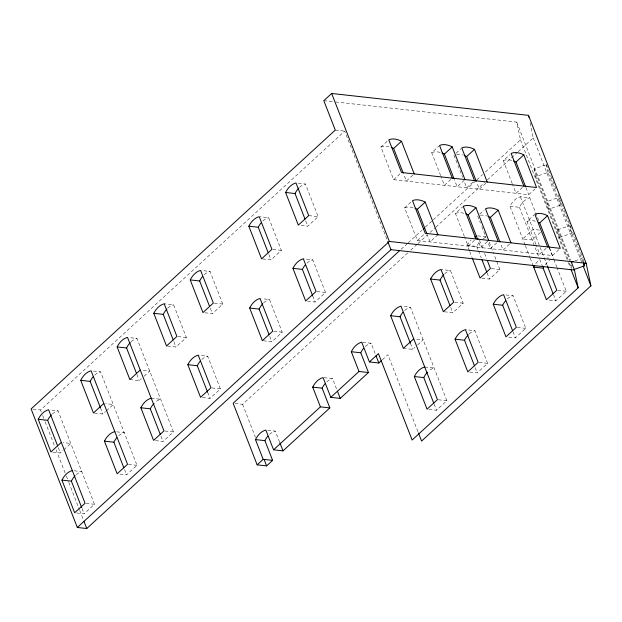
<?xml version="1.0" encoding="UTF-8"?>
<svg xmlns="http://www.w3.org/2000/svg" width="622" height="622" viewBox="0 0 622 622"><rect width="100%" height="100%" fill="white"/><g stroke="black" fill="none" stroke-linecap="round" stroke-linejoin="round"><path stroke-width="0.47" stroke-dasharray="3.11 2.33" d="M32.989 409.144L40.539 409.984L344.728 131.125L387.063 239.719M535.138 188.816L528.716 194.702L393.672 179.688L380.944 147.041L388.789 139.849M52.831 452.132L60.388 452.971L63.156 450.429M63.848 449.799L70.776 443.447L63.226 442.607M94.389 413.07L102.887 414.011L105.654 411.476M106.346 410.839L113.274 404.487L105.717 403.647M129.866 379.568L139.312 380.617L141.388 378.712M144.156 376.178L149.7 371.093L142.143 370.253M167.466 346.073L175.972 347.014L186.359 337.489L173.631 304.842L164.185 303.793M204.84 312.78L212.39 313.62L222.785 304.096L210.057 271.449L202.5 270.609M262.5 258.946L270.998 259.895L281.393 250.371L268.665 217.723L260.167 216.775M301.165 225.444L307.773 226.183L318.169 216.65L305.441 184.011L296.943 183.062M393.672 179.688L401.517 172.496M440.656 175.622L431.707 152.685L438.844 146.147M412.783 175.21L406.36 181.095L403.608 174.036M456.097 153.199L461.089 148.619M558.851 249.647L552.437 255.533L417.385 240.52L404.658 207.872L411.08 201.987M76.553 512.963L84.102 513.803L94.497 504.279L58.048 410.8L50.499 409.96M119.992 474.112L126.6 474.843L136.995 465.318L100.546 371.839L92.989 371M155.469 440.617L163.026 441.457L173.414 431.925L136.972 338.446L129.415 337.606M202.453 397.544L210.011 398.383L220.398 388.859L207.67 356.212L198.231 355.162M263.331 340.763L271.83 341.711L282.225 332.179L269.497 299.532L261.94 298.692M307.556 301.188L315.113 302.035L325.5 292.503L312.773 259.856L303.334 258.806M450.857 179.447L444.435 185.333L440.998 176.508M464.261 180.201L457.131 186.74L454.379 179.68M473.101 181.919L466.687 187.805L463.934 180.745M401.12 249.274L407.55 243.381M408.265 242.728L421.848 230.272M425.417 226.999L432.562 220.445M433.277 219.791L476.164 180.481M476.88 179.82L482.602 174.58M485.455 171.96L520.482 139.849L516.75 122.114L334.426 101.845M512.24 183.583L503.299 160.639L509.713 154.754M417.385 240.52L424.523 233.981M235.038 403.468L242.596 404.308L407.946 252.726M410.808 250.098L417.253 244.189M417.968 243.536L427.275 235.007M430.136 232.379L435.143 227.784M435.859 227.131L484.538 182.51M487.399 179.882L517.465 152.32M518.18 151.667L533.217 137.89L529.858 121.928M485.798 183.327L479.375 189.212L476.623 182.153M464.37 236.461L455.428 213.517L462.558 206.978M437.927 234.735L430.082 241.927L427.33 234.867M479.811 214.03L484.095 210.104M522.441 187.401L516.027 193.286L512.582 184.47M474.578 240.279L468.156 246.164L464.712 237.34M487.267 241.686L480.845 247.572L478.093 240.512M496.822 242.751L490.4 248.637L487.306 240.698M535.954 244.415L527.013 221.479L534.142 214.94M382.328 359.796L387.903 354.688L418.077 432.08M509.511 244.166L503.089 250.044L500.337 242.992M403.344 348.343L412.783 349.393L414.866 347.488M417.634 344.946L423.178 339.869L415.62 339.029M444.279 311.785L452.777 312.726L463.172 303.202L450.445 270.554L440.998 269.505M481.941 278.236L489.491 279.076L499.886 269.551L494.031 254.546M540.464 232.348L532.152 239.968L522.705 238.918L533.101 229.394L541.599 230.334M546.163 248.24L539.74 254.126L536.304 245.301M428.947 409.385L436.504 410.225L446.891 400.7L410.45 307.221L401.952 306.273M469.672 372.049L477.229 372.889L487.617 363.365L474.889 330.717L465.45 329.668M508.788 337.163L515.405 337.894L525.792 328.369L513.064 295.722L505.507 294.882M549.257 300.061L555.866 300.799L566.261 291.275L557.149 267.903M545.478 164.947L534.111 168.943L570.561 262.422M557.825 229.775L570.071 225.475M559.458 237.511L571.696 233.211M574.93 260.89L581.928 258.425M323.813 100.663L333.462 101.736M335.281 130.076L344.728 131.125M525.116 245.084L509.978 206.271A21.63 14.633 -83.7 0 1 520.373 196.746L529.812 197.796L539.235 221.945M509.978 206.271L519.424 207.32A21.63 14.633 -83.7 0 1 529.812 197.796M308.722 215.601L318.169 216.65M486.21 236.795L477.712 235.855L479.088 239.377M469.385 250.674L467.324 245.379L476.763 246.429A21.622 14.633 -83.7 0 1 480.495 241.009M546.925 257.889L548.814 258.099M491.388 268.603L499.886 269.551M272.895 249.422L281.393 250.371M557.763 290.326L566.261 291.275M454.674 302.261L463.172 303.202M317.002 291.562L325.5 292.503M517.294 327.429L525.792 328.369M214.287 303.147L222.785 304.096M273.727 331.238L282.225 332.179M362.649 342.302L371.147 343.251L375.696 354.913M479.119 362.424L487.617 363.365M177.861 336.541L186.359 337.489M424.725 367.003L434.164 368.053A21.622 14.633 -83.7 0 0 428.379 371.311M324.046 377.694L332.545 378.642L336.743 389.411M438.393 399.752L446.891 400.7M211.9 387.91L220.398 388.859M151.247 398.228L160.686 399.277A21.622 14.625 -83.7 0 0 154.909 402.535M267.748 430.268L275.305 431.108L279.853 442.778M164.916 430.984L173.414 431.925M116.711 431.831L124.26 432.671A21.622 14.633 -83.7 0 0 118.483 435.929M128.49 464.377L136.995 465.318M74.212 470.792L81.77 471.632A21.622 14.625 -83.7 0 0 75.985 474.889M85.999 503.33L94.497 504.279M546.349 164.643L548.075 169.052M548.417 169.938L550.478 175.233M550.828 176.112L556.674 191.109M558.051 194.639L559.077 197.291L546.839 201.59L548.464 209.326L560.71 205.019L559.264 198.146M559.427 198.169L563.618 208.922M564.232 210.5L571.447 229.005M572.683 232.177L582.798 258.122M583.047 262.328L547.982 172.372L535.736 176.679L568.057 259.568M533.217 137.89L582.106 263.293M516.75 122.114L570.568 260.151M569.433 263.098L571.494 268.393M520.482 139.849L567.964 261.644M568.321 262.546L570.428 267.965M525.963 187.642L528.716 194.702M549.335 247.595L552.437 255.533M549.343 247.89L553.533 258.628M553.875 259.506L556.799 267.001M520.373 196.746L544.087 257.578M544.203 257.866L547.399 266.068M519.424 207.32L539.367 258.464M539.709 259.343L542.796 267.273M553.463 294.618L555.866 300.799M525.326 245.628L529.921 257.415M530.208 258.153L533.015 265.337M489.219 242.191L493.689 253.667M453.951 155.158L462.558 177.216M477.673 215.989L480.425 223.049M481.801 226.579L485.93 237.169M479.43 240.263L483.216 249.966M484.592 253.496L486.653 258.791M512.994 331.72L515.405 337.894M476.763 246.429L478.139 249.958M478.481 250.837L481.234 257.897M487.08 272.895L489.491 279.076M469.727 251.552L472.137 257.726M475.161 367.594L477.229 372.889M450.717 307.431L452.777 312.726M410.38 343.22L412.783 349.393M434.094 404.051L436.504 410.225M305.713 220.888L307.773 226.183M312.703 295.854L315.113 302.035M268.937 254.6L270.998 259.895M269.769 336.416L271.83 341.711M210.329 308.325L212.39 313.62M242.596 404.308L255.463 437.336M207.6 392.21L210.011 398.383M173.903 341.719L175.972 347.014M136.902 374.444L139.312 380.617M160.966 436.162L163.026 441.457M100.476 407.838L102.887 414.011M124.54 469.556L126.6 474.843M58.32 447.677L60.388 452.971M82.042 508.508L84.102 513.803M40.539 409.984L41.246 411.795M42.661 415.418L44.776 420.845M45.126 421.747L54.658 446.184M56.066 449.799L65.948 475.138M66.297 476.048L68.412 481.475M68.77 482.377L79.352 509.527M79.702 510.429L83.589 520.381M582.977 258.977L583.7 262.422M571.097 265.003L572.186 270.158M269.52 434.366A21.622 14.633 -83.7 0 1 275.305 431.108M365.363 346.501A21.622 14.633 -83.7 0 1 371.147 343.251M326.76 381.9A21.622 14.625 -83.6 0 1 332.545 378.642M547.966 172.356A21.622 1.438 70.6 0 1 546.303 164.791M535.806 176.842A21.63 1.438 70.7 0 1 534.119 168.974M559.528 237.674A21.63 1.438 70.7 0 1 557.841 229.813M571.688 233.188A21.622 1.438 70.6 0 1 570.024 226.221M404.658 207.872A21.63 12.595 47.5 0 1 413.809 207.81M380.944 147.041A21.63 12.595 47.5 0 1 388.937 146.652M431.707 152.685A21.63 12.588 47.5 0 1 440.858 152.623M456.618 154.373A21.622 12.595 47.5 0 1 463.102 155.096M503.291 160.639A21.63 12.595 47.5 0 1 512.442 160.577M527.013 221.479A21.63 12.588 47.5 0 1 536.164 221.416M455.428 213.517A21.622 12.588 47.5 0 1 464.572 213.463M480.339 215.204A21.622 12.595 47.5 0 1 486.824 215.927M299.656 187.261A21.63 14.633 -83.7 0 1 305.441 184.011M306.988 263.114A21.622 14.633 -83.7 0 1 312.773 259.856M262.881 220.973A21.622 14.633 -83.7 0 1 268.665 217.723M204.273 274.706A21.622 14.625 -83.6 0 1 210.057 271.449M263.712 302.79A21.622 14.633 -83.7 0 1 269.497 299.532M201.886 359.469A21.622 14.625 -83.7 0 1 207.67 356.212M167.847 308.1A21.63 14.633 -83.6 0 1 173.631 304.842M131.188 341.703A21.622 14.633 -83.7 0 1 136.972 338.446M94.762 375.097A21.622 14.633 -83.7 0 1 100.546 371.839M52.264 414.05A21.622 14.633 -83.7 0 1 58.048 410.8M467.316 245.371A21.622 14.633 -83.7 0 1 471.056 239.96M483.216 238.692A21.622 14.633 -83.7 0 1 486.147 237.2M535.799 263.65A21.622 14.625 -83.6 0 1 539.212 260.058M545.245 264.7A21.622 14.625 -83.6 0 1 549.591 260.424M507.28 298.98A21.622 14.633 -83.7 0 1 513.064 295.722M444.66 273.812A21.622 14.633 -83.7 0 1 450.445 270.554M469.105 333.975A21.622 14.625 -83.6 0 1 474.889 330.717M404.665 310.479A21.622 14.625 -83.6 0 1 410.45 307.221"/><path stroke-width="0.93" d="M418.419 432.966L421.576 441.068L590.9 285.84L586.157 263.308L528.475 115.35L331.658 93.471L323.813 100.663L335.281 130.076L31.1 408.934L77.315 527.479L86.761 528.529L390.943 249.671L574.433 270.072L578.165 287.807L412.129 440.026L378.448 353.646L369.406 361.942L361.709 342.201A21.622 14.633 -83.7 0 0 351.313 351.725L359.011 371.466L368.457 372.516L360.76 352.775A21.622 14.633 -83.7 0 1 363.652 348.297M61.337 442.397L50.942 451.922L38.214 419.275A21.622 14.633 -83.7 0 1 48.609 409.75L85.051 503.229L74.663 512.753L61.936 480.106A21.622 14.633 -83.7 0 1 72.323 470.582M103.835 403.437L93.44 412.961L80.712 380.314A21.63 14.633 -83.7 0 1 91.1 370.79L127.549 464.269L117.161 473.793L104.426 441.146A21.622 14.633 -83.7 0 1 114.821 431.621M140.253 370.043L129.866 379.568L117.138 346.921A21.622 14.633 -83.7 0 1 127.526 337.396L163.975 430.875L153.587 440.407L140.852 407.76A21.622 14.625 -83.6 0 1 151.247 398.236M391.261 147.391A21.63 12.595 47.5 0 1 393.633 148.456L401.478 141.256L414.205 173.903M442.032 153.043A21.63 12.588 47.5 0 1 444.403 154.1L452.248 146.901L464.976 179.548M464.276 155.508A21.622 12.595 47.5 0 1 466.648 156.565L474.493 149.373L487.22 182.021M414.983 208.222A21.63 12.595 47.5 0 1 417.354 209.287L425.199 202.088L437.927 234.735M77.315 527.479L389.349 241.429L586.157 263.308M399.689 250.588L233.149 403.258L257.158 464.844L266.605 465.894L272.615 460.381L264.918 440.64A21.622 14.633 -83.7 0 1 267.81 436.162M423.271 228.966L424.702 227.652M513.616 160.989A21.63 12.595 47.5 0 1 515.988 162.047L523.833 154.862L536.561 187.51L401.517 172.496L388.789 139.849A21.63 12.595 47.5 0 1 401.478 141.248M488.69 240.38L475.962 207.732L468.117 214.924L477.75 239.633M487.99 216.339A21.622 12.595 47.5 0 1 490.361 217.397L498.206 210.205L510.942 242.852M257.174 464.828L263.168 459.331L272.615 460.381M263.168 459.331L255.471 439.591A21.622 14.633 -83.7 0 1 265.858 430.059L273.563 449.807L320.408 406.858L329.847 407.908L322.149 388.167A21.622 14.625 -83.6 0 1 325.049 383.696M320.408 406.858L312.71 387.117A21.622 14.625 -83.6 0 1 323.098 377.593L330.795 397.334L359.011 371.466M273.563 449.807L283.002 450.857L329.847 407.908M330.795 397.334L340.242 398.383L368.457 372.516M369.406 361.942L378.845 362.991L381.636 360.441M538.52 222.326A21.63 12.588 47.5 0 1 539.702 222.894L547.554 215.694L560.282 248.341L425.238 233.328L412.503 200.681A21.63 12.595 47.5 0 1 425.199 202.088M413.731 338.819L403.344 348.343L390.616 315.696A21.63 14.625 -83.6 0 1 401.003 306.172L437.453 399.651L427.057 409.175L414.33 376.528A21.622 14.625 -83.6 0 1 424.725 367.003M571.431 262.119L573.181 261.504M573.935 269.544L584.423 265.858L583.7 262.422M285.607 192.486A21.63 14.633 -83.7 0 1 295.994 182.954L308.722 215.601L298.335 225.133L285.607 192.486L295.046 193.535A21.63 14.633 -83.7 0 1 298.785 188.124M248.831 226.198A21.622 14.633 -83.7 0 1 259.218 216.674L271.946 249.321L261.559 258.845L248.831 226.198L258.27 227.248L268.245 252.835M553.121 293.74L543.138 268.152L533.699 267.102A21.622 14.625 -83.6 0 1 534.352 265.889M430.611 279.029A21.622 14.625 -83.6 0 1 440.998 269.505L453.726 302.152L443.338 311.676L430.611 279.029L440.049 280.079A21.622 14.633 -83.7 0 1 443.789 274.667M292.939 268.331A21.622 14.633 -83.7 0 1 303.334 258.806L316.062 291.454L305.666 300.978L292.939 268.339L302.385 269.388L312.703 295.854M493.23 304.205A21.622 14.625 -83.6 0 1 503.618 294.673L516.346 327.32L505.958 336.844L493.23 304.197L502.669 305.247L512.652 330.842M190.223 279.923A21.63 14.633 -83.7 0 1 200.611 270.399L213.338 303.046L202.951 312.571L190.223 279.923L199.662 280.973L209.637 306.56M390.616 315.696L400.055 316.746L410.38 343.22M249.663 308.014A21.622 14.633 -83.7 0 1 260.05 298.482L272.778 331.129L262.391 340.654L249.663 308.014L259.102 309.064A21.622 14.633 -83.7 0 1 262.834 303.645M455.055 339.192A21.622 14.633 -83.7 0 1 465.45 329.668L478.178 362.315L467.783 371.839L455.055 339.192L464.502 340.242A21.622 14.625 -83.6 0 1 468.234 334.83M153.797 313.317A21.63 14.633 -83.7 0 1 164.185 303.793L176.912 336.44L166.525 345.964L153.797 313.317L163.236 314.367A21.63 14.633 -83.6 0 1 166.976 308.955M351.313 351.725L360.76 352.775M414.33 376.528L423.776 377.577A21.622 14.633 -83.7 0 1 427.508 372.166M117.138 346.921L126.577 347.978A21.622 14.633 -83.7 0 1 130.317 342.559M187.836 364.686A21.622 14.625 -83.7 0 1 198.231 355.162L210.959 387.809L200.564 397.334L187.836 364.686L197.283 365.736L207.6 392.21M312.71 387.117L322.149 388.167M80.712 380.314L90.151 381.364L100.476 407.838M140.852 407.76L150.299 408.809A21.622 14.625 -83.7 0 1 154.031 403.398M255.471 439.591L264.918 440.64M38.214 419.275L47.661 420.324A21.622 14.633 -83.7 0 1 51.393 414.913M104.426 441.146L113.873 442.203L123.848 467.791M61.936 480.106L71.374 481.156A21.622 14.625 -83.7 0 1 75.106 475.744M583.739 264.093L584.423 265.858M583.164 265.998L590.9 285.84M571.268 261.955L574.433 270.072M571.136 269.769L578.165 287.807M515.988 162.054L525.621 186.763M539.702 222.886L549.335 247.595M523.872 186.095L511.144 153.447A21.63 12.595 47.5 0 1 523.833 154.855M547.585 246.926L534.858 214.279A21.63 12.595 47.5 0 1 547.554 215.686M547.531 266.403L556.814 290.225L546.427 299.75L533 265.314M466.648 156.565L476.281 181.274M490.361 217.397L499.995 242.106M474.532 180.613L461.804 147.966A21.622 12.588 47.5 0 1 474.493 149.381M498.245 241.445L485.518 208.798A21.622 12.595 47.5 0 1 498.206 210.205M487.345 260.556L490.439 268.494L480.052 278.026L472.479 258.612M444.403 154.093L454.037 178.802M452.28 178.141L439.552 145.494A21.63 12.595 47.5 0 1 452.248 146.901M476.001 238.972L463.273 206.325A21.622 12.588 47.5 0 1 475.962 207.74M481.926 259.662L486.738 272.016M393.633 148.448L403.266 173.157M417.354 209.28L426.987 233.989M464.502 340.242L474.477 365.829M440.049 280.079L450.033 305.666M331.658 93.471L389.349 241.429M387.77 241.53L390.943 249.671M423.776 377.577L433.752 403.165M376.046 355.815L378.845 362.991M295.046 193.535L305.021 219.123M337.443 391.207L340.242 398.383M259.102 309.064L269.077 334.652M279.853 442.778L283.002 450.857M264.163 459.642L266.605 465.894M163.236 314.367L173.219 339.954M126.577 347.978L136.56 373.565M150.299 408.809L160.274 434.397M47.661 420.324L57.636 445.912M71.374 481.156L81.7 507.63M83.939 521.29L86.761 528.529M528.475 115.35L528.871 117.231M400.063 316.746A21.622 14.625 -83.6 0 1 402.955 312.275M465.746 213.875A21.622 12.588 47.5 0 1 468.117 214.932M302.385 269.388A21.622 14.633 -83.7 0 1 305.278 264.91M258.27 227.248A21.622 14.633 -83.7 0 1 261.17 222.777M199.662 280.973A21.622 14.625 -83.6 0 1 202.562 276.502M197.283 365.736A21.622 14.625 -83.7 0 1 200.175 361.265M113.873 442.195A21.622 14.633 -83.7 0 1 116.773 437.725M90.151 381.364A21.622 14.633 -83.7 0 1 93.051 376.893M543.146 268.152A21.622 14.625 -83.6 0 1 543.791 266.939M474.734 237.052A21.622 14.633 -83.7 0 1 476.709 236.15M502.669 305.247A21.622 14.633 -83.7 0 1 505.569 300.776"/></g></svg>
